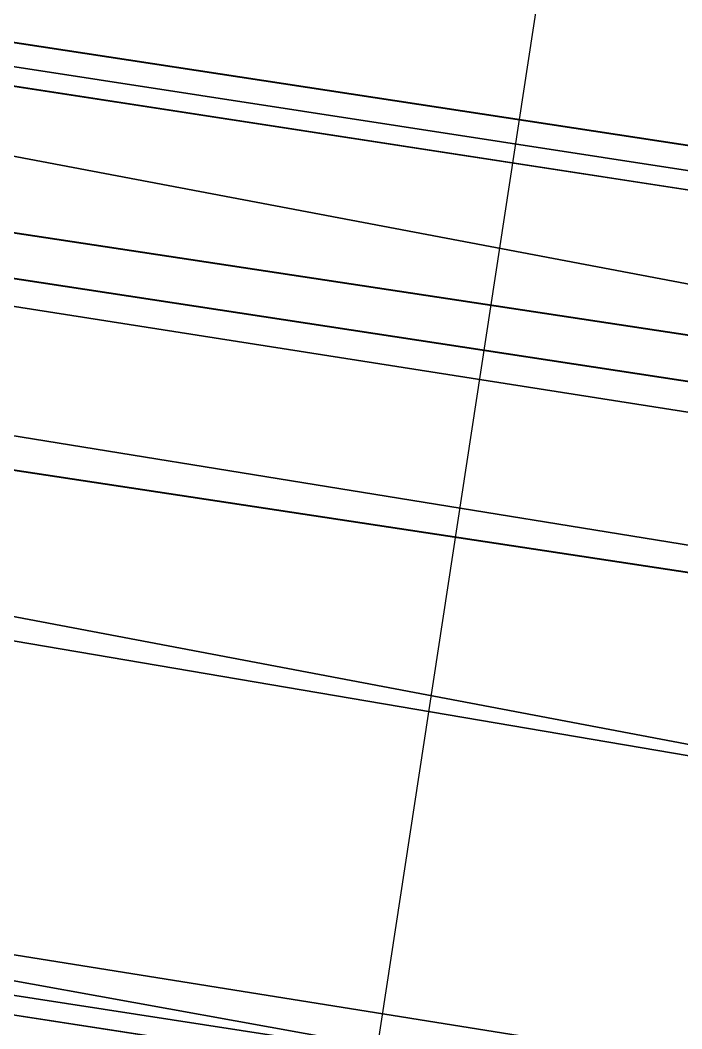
# Model space of a CAD drawing. Header units: metres. Extents: x 503497 to 504361, y 6966567 to 6966857.
# Drawn here: x 504124.9255 to 504125.0726, y 6966704.351 to 6966704.5752 of the extents above; entities that cross this region are included whole.
import ezdxf

# ---------------------------------------------------------------- set-up
doc = ezdxf.new("R2010")
doc.units = ezdxf.units.M

msp = doc.modelspace()

# ---------------------------------------------------------------- linework, layer by layer
at = {"layer": 'SHADOW_APPROVED_20260111T072000'}
msp.add_lwpolyline([(504124.9683, 6966704.1079), (504125.9354, 6966710.4181), (504052.7616, 6966725.3221), (504051.7945, 6966719.0119), (504124.9683, 6966704.1079)], close=True, dxfattribs=at)
msp.add_lwpolyline([(504124.6436, 6966689.8311), (504125.6223, 6966696.1052), (504122.7613, 6966696.5515), (504123.3955, 6966700.6171), (504123.6735, 6966701.1907), (504124.1841, 6966701.6081), (504124.6865, 6966701.7525), (504126.4679, 6966701.5261), (504126.6349, 6966702.5968), (504125.8564, 6966702.7697), (504125.4218, 6966703.0603), (504125.0625, 6966703.6133), (504124.9683, 6966704.1079), (504125.9354, 6966710.4181), (504127.8093, 6966710.1258), (504128.3574, 6966713.6393), (504140.8554, 6966711.6898), (504140.8554, 6966711.6898), (504140.7719, 6966711.1544), (504144.1851, 6966710.622), (504144.5661, 6966713.0647), (504153.1826, 6966711.7206), (504152.9477, 6966710.2148), (504167.8718, 6966707.8869)], dxfattribs=at)
at = {"layer": 'SHADOW_APPROVED_20260114T072400'}
for points in [[(504124.9683, 6966704.1079), (504125.9354, 6966710.4181), (504053.927, 6966724.0568), (504052.9599, 6966717.7466), (504124.9683, 6966704.1079)], [(504142.7149, 6966706.3611), (504141.9137, 6966701.2247), (504061.5365, 6966716.4485), (504062.3377, 6966721.5849), (504142.7149, 6966706.3611)], [(504144.9755, 6966700.7471), (504145.7767, 6966705.8835), (504065.3995, 6966721.1073), (504064.5983, 6966715.9709), (504144.9755, 6966700.7471)], [(504141.9137, 6966701.2247), (504144.9755, 6966700.7471), (504064.5983, 6966715.9709), (504061.5365, 6966716.4485), (504141.9137, 6966701.2247)]]:
    msp.add_lwpolyline(points, close=True, dxfattribs=at)
msp.add_lwpolyline([(504124.6436, 6966689.8311), (504125.6223, 6966696.1052), (504122.7613, 6966696.5515), (504123.3955, 6966700.6171), (504123.6735, 6966701.1907), (504124.1841, 6966701.6081), (504124.6865, 6966701.7525), (504126.4679, 6966701.5261), (504126.6349, 6966702.5968), (504125.8564, 6966702.7697), (504125.4218, 6966703.0603), (504125.0625, 6966703.6133), (504124.9683, 6966704.1079), (504125.9354, 6966710.4181), (504127.8093, 6966710.1258), (504128.3574, 6966713.6393), (504140.8554, 6966711.6898), (504140.8554, 6966711.6898), (504140.7719, 6966711.1544), (504144.1851, 6966710.622), (504144.5661, 6966713.0647), (504153.1826, 6966711.7206), (504152.9477, 6966710.2148), (504167.8718, 6966707.8869)], dxfattribs=at)
at = {"layer": 'SHADOW_APPROVED_20260122T071500'}
msp.add_lwpolyline([(504124.9683, 6966704.1079), (504125.9354, 6966710.4181), (504043.3689, 6966725.1862), (504042.4018, 6966718.876), (504124.9683, 6966704.1079)], close=True, dxfattribs=at)
msp.add_lwpolyline([(504124.6436, 6966689.8311), (504125.6223, 6966696.1052), (504122.7613, 6966696.5515), (504123.3955, 6966700.6171), (504123.6735, 6966701.1907), (504124.1841, 6966701.6081), (504124.6865, 6966701.7525), (504126.4679, 6966701.5261), (504126.6349, 6966702.5968), (504125.8564, 6966702.7697), (504125.4218, 6966703.0603), (504125.0625, 6966703.6133), (504124.9683, 6966704.1079), (504125.9354, 6966710.4181), (504127.8093, 6966710.1258), (504128.3574, 6966713.6393), (504140.8554, 6966711.6898), (504140.8554, 6966711.6898), (504140.7719, 6966711.1544), (504144.1851, 6966710.622), (504144.5661, 6966713.0647), (504153.1826, 6966711.7206), (504152.9477, 6966710.2148), (504167.8718, 6966707.8869)], dxfattribs=at)
at = {"layer": 'SHADOW_APPROVED_20260124T072500'}
for points in [[(504124.9683, 6966704.1079), (504125.9354, 6966710.4181), (504049.6923, 6966722.1331), (504048.7252, 6966715.8229), (504124.9683, 6966704.1079)], [(504168.6104, 6966697.9001), (504168.9205, 6966697.8003), (504092.6774, 6966709.5153), (504092.3673, 6966709.6151), (504168.6104, 6966697.9001)], [(504168.9205, 6966697.8003), (504169.2405, 6966697.5447), (504092.9974, 6966709.2597), (504092.6774, 6966709.5153), (504168.9205, 6966697.8003)], [(504169.2405, 6966697.5447), (504169.4022, 6966697.2624), (504093.1591, 6966708.9774), (504092.9974, 6966709.2597), (504169.2405, 6966697.5447)]]:
    msp.add_lwpolyline(points, close=True, dxfattribs=at)
msp.add_lwpolyline([(504124.6436, 6966689.8311), (504125.6223, 6966696.1052), (504122.7613, 6966696.5515), (504123.3955, 6966700.6171), (504123.6735, 6966701.1907), (504124.1841, 6966701.6081), (504124.6865, 6966701.7525), (504126.4679, 6966701.5261), (504126.6349, 6966702.5968), (504125.8564, 6966702.7697), (504125.4218, 6966703.0603), (504125.0625, 6966703.6133), (504124.9683, 6966704.1079), (504125.9354, 6966710.4181), (504127.8093, 6966710.1258), (504128.3574, 6966713.6393), (504140.8554, 6966711.6898), (504140.8554, 6966711.6898), (504140.7719, 6966711.1544), (504144.1851, 6966710.622), (504144.5661, 6966713.0647), (504153.1826, 6966711.7206), (504152.9477, 6966710.2148), (504167.8718, 6966707.8869)], dxfattribs=at)
at = {"layer": 'SHADOW_APPROVED_20260126T071100'}
for points in [[(504124.9683, 6966704.1079), (504125.9354, 6966710.4181), (504037.5103, 6966725.4639), (504036.5432, 6966719.1537), (504124.9683, 6966704.1079)], [(504169.4022, 6966697.2624), (504169.4593, 6966696.8594), (504081.0342, 6966711.9052), (504080.9771, 6966712.3082), (504169.4022, 6966697.2624)], [(504169.4593, 6966696.8594), (504167.3244, 6966683.1734), (504078.8993, 6966698.2192), (504081.0342, 6966711.9052), (504169.4593, 6966696.8594)]]:
    msp.add_lwpolyline(points, close=True, dxfattribs=at)
msp.add_lwpolyline([(504124.6436, 6966689.8311), (504125.6223, 6966696.1052), (504122.7613, 6966696.5515), (504123.3955, 6966700.6171), (504123.6735, 6966701.1907), (504124.1841, 6966701.6081), (504124.6865, 6966701.7525), (504126.4679, 6966701.5261), (504126.6349, 6966702.5968), (504125.8564, 6966702.7697), (504125.4218, 6966703.0603), (504125.0625, 6966703.6133), (504124.9683, 6966704.1079), (504125.9354, 6966710.4181), (504127.8093, 6966710.1258), (504128.3574, 6966713.6393), (504140.8554, 6966711.6898), (504140.8554, 6966711.6898), (504140.7719, 6966711.1544), (504144.1851, 6966710.622), (504144.5661, 6966713.0647), (504153.1826, 6966711.7206), (504152.9477, 6966710.2148), (504167.8718, 6966707.8869)], dxfattribs=at)
at = {"layer": 'SHADOW_APPROVED_20260127T071900'}
for points in [[(504124.9683, 6966704.1079), (504125.9354, 6966710.4181), (504043.5925, 6966722.9107), (504042.6254, 6966716.6005), (504124.9683, 6966704.1079)], [(504168.8949, 6966699.7238), (504168.6104, 6966697.9001), (504086.2675, 6966710.3927), (504086.552, 6966712.2164), (504168.8949, 6966699.7238)], [(504168.6104, 6966697.9001), (504168.9205, 6966697.8003), (504086.5776, 6966710.2929), (504086.2675, 6966710.3927), (504168.6104, 6966697.9001)], [(504168.9205, 6966697.8003), (504169.2405, 6966697.5447), (504086.8976, 6966710.0373), (504086.5776, 6966710.2929), (504168.9205, 6966697.8003)]]:
    msp.add_lwpolyline(points, close=True, dxfattribs=at)
msp.add_lwpolyline([(504124.6436, 6966689.8311), (504125.6223, 6966696.1052), (504122.7613, 6966696.5515), (504123.3955, 6966700.6171), (504123.6735, 6966701.1907), (504124.1841, 6966701.6081), (504124.6865, 6966701.7525), (504126.4679, 6966701.5261), (504126.6349, 6966702.5968), (504125.8564, 6966702.7697), (504125.4218, 6966703.0603), (504125.0625, 6966703.6133), (504124.9683, 6966704.1079), (504125.9354, 6966710.4181), (504127.8093, 6966710.1258), (504128.3574, 6966713.6393), (504140.8554, 6966711.6898), (504140.8554, 6966711.6898), (504140.7719, 6966711.1544), (504144.1851, 6966710.622), (504144.5661, 6966713.0647), (504153.1826, 6966711.7206), (504152.9477, 6966710.2148), (504167.8718, 6966707.8869)], dxfattribs=at)
at = {"layer": 'SHADOW_APPROVED_20260129T071100'}
for points in [[(504124.9683, 6966704.1079), (504125.9354, 6966710.4181), (504035.4897, 6966724.6369), (504034.5226, 6966718.3267), (504124.9683, 6966704.1079)], [(504168.9205, 6966697.8003), (504169.2405, 6966697.5447), (504078.7948, 6966711.7635), (504078.4748, 6966712.0191), (504168.9205, 6966697.8003)], [(504169.2405, 6966697.5447), (504169.4022, 6966697.2624), (504078.9565, 6966711.4812), (504078.7948, 6966711.7635), (504169.2405, 6966697.5447)]]:
    msp.add_lwpolyline(points, close=True, dxfattribs=at)
msp.add_lwpolyline([(504124.6436, 6966689.8311), (504125.6223, 6966696.1052), (504122.7613, 6966696.5515), (504123.3955, 6966700.6171), (504123.6735, 6966701.1907), (504124.1841, 6966701.6081), (504124.6865, 6966701.7525), (504126.4679, 6966701.5261), (504126.6349, 6966702.5968), (504125.8564, 6966702.7697), (504125.4218, 6966703.0603), (504125.0625, 6966703.6133), (504124.9683, 6966704.1079), (504125.9354, 6966710.4181), (504127.8093, 6966710.1258), (504128.3574, 6966713.6393), (504140.8554, 6966711.6898), (504140.8554, 6966711.6898), (504140.7719, 6966711.1544), (504144.1851, 6966710.622), (504144.5661, 6966713.0647), (504153.1826, 6966711.7206), (504152.9477, 6966710.2148), (504167.8718, 6966707.8869)], dxfattribs=at)
at = {"layer": 'SHADOW_APPROVED_20260130T071100'}
for points in [[(504124.9683, 6966704.1079), (504125.9354, 6966710.4181), (504034.8035, 6966724.3323), (504033.8364, 6966718.0221), (504124.9683, 6966704.1079)], [(504168.8949, 6966699.7238), (504168.6104, 6966697.9001), (504077.4785, 6966711.8143), (504077.763, 6966713.638), (504168.8949, 6966699.7238)], [(504168.6104, 6966697.9001), (504168.9205, 6966697.8003), (504077.7886, 6966711.7145), (504077.4785, 6966711.8143), (504168.6104, 6966697.9001)], [(504168.9205, 6966697.8003), (504169.2405, 6966697.5447), (504078.1086, 6966711.4589), (504077.7886, 6966711.7145), (504168.9205, 6966697.8003)]]:
    msp.add_lwpolyline(points, close=True, dxfattribs=at)
msp.add_lwpolyline([(504124.6436, 6966689.8311), (504125.6223, 6966696.1052), (504122.7613, 6966696.5515), (504123.3955, 6966700.6171), (504123.6735, 6966701.1907), (504124.1841, 6966701.6081), (504124.6865, 6966701.7525), (504126.4679, 6966701.5261), (504126.6349, 6966702.5968), (504125.8564, 6966702.7697), (504125.4218, 6966703.0603), (504125.0625, 6966703.6133), (504124.9683, 6966704.1079), (504125.9354, 6966710.4181), (504127.8093, 6966710.1258), (504128.3574, 6966713.6393), (504140.8554, 6966711.6898), (504140.8554, 6966711.6898), (504140.7719, 6966711.1544), (504144.1851, 6966710.622), (504144.5661, 6966713.0647), (504153.1826, 6966711.7206), (504152.9477, 6966710.2148), (504167.8718, 6966707.8869)], dxfattribs=at)
at = {"layer": 'SHADOW_APPROVED_20260203T070000'}
for points in [[(504124.9683, 6966704.1079), (504125.9354, 6966710.4181), (504019.9112, 6966726.7195), (504018.9441, 6966720.4093), (504124.9683, 6966704.1079)], [(504168.6104, 6966697.9001), (504168.9205, 6966697.8003), (504062.8963, 6966714.1017), (504062.5862, 6966714.2015), (504168.6104, 6966697.9001)], [(504168.9205, 6966697.8003), (504169.2405, 6966697.5447), (504063.2163, 6966713.8461), (504062.8963, 6966714.1017), (504168.9205, 6966697.8003)], [(504169.2405, 6966697.5447), (504169.4022, 6966697.2624), (504063.378, 6966713.5638), (504063.2163, 6966713.8461), (504169.2405, 6966697.5447)]]:
    msp.add_lwpolyline(points, close=True, dxfattribs=at)
msp.add_lwpolyline([(504124.6436, 6966689.8311), (504125.6223, 6966696.1052), (504122.7613, 6966696.5515), (504123.3955, 6966700.6171), (504123.6735, 6966701.1907), (504124.1841, 6966701.6081), (504124.6865, 6966701.7525), (504126.4679, 6966701.5261), (504126.6349, 6966702.5968), (504125.8564, 6966702.7697), (504125.4218, 6966703.0603), (504125.0625, 6966703.6133), (504124.9683, 6966704.1079), (504125.9354, 6966710.4181), (504127.8093, 6966710.1258), (504128.3574, 6966713.6393), (504140.8554, 6966711.6898), (504140.8554, 6966711.6898), (504140.7719, 6966711.1544), (504144.1851, 6966710.622), (504144.5661, 6966713.0647), (504153.1826, 6966711.7206), (504152.9477, 6966710.2148), (504167.8718, 6966707.8869)], dxfattribs=at)
at = {"layer": 'SHADOW_APPROVED_20260314T074000'}
msp.add_lwpolyline([(504124.6436, 6966689.8311), (504125.6223, 6966696.1052), (504122.7613, 6966696.5515), (504123.3955, 6966700.6171), (504123.6735, 6966701.1907), (504124.1841, 6966701.6081), (504124.6865, 6966701.7525), (504126.4679, 6966701.5261), (504126.6349, 6966702.5968), (504125.8564, 6966702.7697), (504125.4218, 6966703.0603), (504125.0625, 6966703.6133), (504124.9683, 6966704.1079), (504125.9354, 6966710.4181), (504127.8093, 6966710.1258), (504128.3574, 6966713.6393), (504140.8554, 6966711.6898), (504140.8554, 6966711.6898), (504140.7719, 6966711.1544), (504144.1851, 6966710.622), (504144.5661, 6966713.0647), (504153.1826, 6966711.7206), (504152.9477, 6966710.2148), (504167.8718, 6966707.8869)], dxfattribs=at)
msp.add_lwpolyline([(504124.9683, 6966704.1079), (504125.9354, 6966710.4181), (504038.1809, 6966694.9617), (504037.2138, 6966688.6515), (504124.9683, 6966704.1079)], close=True, dxfattribs=at)
at = {"layer": 'SHADOW_APPROVED_20260426T070000'}
msp.add_lwpolyline([(504124.6436, 6966689.8311), (504125.6223, 6966696.1052), (504122.7613, 6966696.5515), (504123.3955, 6966700.6171), (504123.6735, 6966701.1907), (504124.1841, 6966701.6081), (504124.6865, 6966701.7525), (504126.4679, 6966701.5261), (504126.6349, 6966702.5968), (504125.8564, 6966702.7697), (504125.4218, 6966703.0603), (504125.0625, 6966703.6133), (504124.9683, 6966704.1079), (504125.9354, 6966710.4181), (504127.8093, 6966710.1258), (504128.3574, 6966713.6393), (504140.8554, 6966711.6898), (504140.8554, 6966711.6898), (504140.7719, 6966711.1544), (504144.1851, 6966710.622), (504144.5661, 6966713.0647), (504153.1826, 6966711.7206), (504152.9477, 6966710.2148), (504167.8718, 6966707.8869)], dxfattribs=at)
msp.add_lwpolyline([(504124.9683, 6966704.1079), (504125.9354, 6966710.4181), (503908.8078, 6966628.3563), (503907.8407, 6966622.0461), (504124.9683, 6966704.1079)], close=True, dxfattribs=at)
at = {"layer": 'SHADOW_APPROVED_20260621T090000'}
msp.add_lwpolyline([(504124.6436, 6966689.8311), (504125.6223, 6966696.1052), (504122.7613, 6966696.5515), (504123.3955, 6966700.6171), (504123.6735, 6966701.1907), (504124.1841, 6966701.6081), (504124.6865, 6966701.7525), (504126.4679, 6966701.5261), (504126.6349, 6966702.5968), (504125.8564, 6966702.7697), (504125.4218, 6966703.0603), (504125.0625, 6966703.6133), (504124.9683, 6966704.1079), (504125.9354, 6966710.4181), (504127.8093, 6966710.1258), (504128.3574, 6966713.6393), (504140.8554, 6966711.6898), (504140.8554, 6966711.6898), (504140.7719, 6966711.1544), (504144.1851, 6966710.622), (504144.5661, 6966713.0647), (504153.1826, 6966711.7206), (504152.9477, 6966710.2148), (504167.8718, 6966707.8869)], dxfattribs=at)
msp.add_lwpolyline([(504124.9683, 6966704.1079), (504125.9354, 6966710.4181), (504067.4191, 6966647.4865), (504066.452, 6966641.1763), (504124.9683, 6966704.1079)], close=True, dxfattribs=at)
at = {"layer": 'SHADOW_APPROVED_20260621T120000'}
msp.add_lwpolyline([(504124.6436, 6966689.8311), (504125.6223, 6966696.1052), (504122.7613, 6966696.5515), (504123.3955, 6966700.6171), (504123.6735, 6966701.1907), (504124.1841, 6966701.6081), (504124.6865, 6966701.7525), (504126.4679, 6966701.5261), (504126.6349, 6966702.5968), (504125.8564, 6966702.7697), (504125.4218, 6966703.0603), (504125.0625, 6966703.6133), (504124.9683, 6966704.1079), (504125.9354, 6966710.4181), (504127.8093, 6966710.1258), (504128.3574, 6966713.6393), (504140.8554, 6966711.6898), (504140.8554, 6966711.6898), (504140.7719, 6966711.1544), (504144.1851, 6966710.622), (504144.5661, 6966713.0647), (504153.1826, 6966711.7206), (504152.9477, 6966710.2148), (504167.8718, 6966707.8869)], dxfattribs=at)
msp.add_lwpolyline([(504124.9683, 6966704.1079), (504125.9354, 6966710.4181), (504128.5564, 6966661.7453), (504127.5893, 6966655.4351), (504124.9683, 6966704.1079)], close=True, dxfattribs=at)
at = {"layer": 'SHADOW_APPROVED_20260621T140000'}
msp.add_lwpolyline([(504124.6436, 6966689.8311), (504125.6223, 6966696.1052), (504122.7613, 6966696.5515), (504123.3955, 6966700.6171), (504123.6735, 6966701.1907), (504124.1841, 6966701.6081), (504124.6865, 6966701.7525), (504126.4679, 6966701.5261), (504126.6349, 6966702.5968), (504125.8564, 6966702.7697), (504125.4218, 6966703.0603), (504125.0625, 6966703.6133), (504124.9683, 6966704.1079), (504125.9354, 6966710.4181), (504127.8093, 6966710.1258), (504128.3574, 6966713.6393), (504140.8554, 6966711.6898), (504140.8554, 6966711.6898), (504140.7719, 6966711.1544), (504144.1851, 6966710.622), (504144.5661, 6966713.0647), (504153.1826, 6966711.7206), (504152.9477, 6966710.2148), (504167.8718, 6966707.8869)], dxfattribs=at)
msp.add_lwpolyline([(504124.9683, 6966704.1079), (504125.9354, 6966710.4181), (504164.8451, 6966654.6121), (504163.878, 6966648.3019), (504124.9683, 6966704.1079)], close=True, dxfattribs=at)
at = {"layer": 'SHADOW_APPROVED_20260621T150000'}
msp.add_lwpolyline([(504124.6436, 6966689.8311), (504125.6223, 6966696.1052), (504122.7613, 6966696.5515), (504123.3955, 6966700.6171), (504123.6735, 6966701.1907), (504124.1841, 6966701.6081), (504124.6865, 6966701.7525), (504126.4679, 6966701.5261), (504126.6349, 6966702.5968), (504125.8564, 6966702.7697), (504125.4218, 6966703.0603), (504125.0625, 6966703.6133), (504124.9683, 6966704.1079), (504125.9354, 6966710.4181), (504127.8093, 6966710.1258), (504128.3574, 6966713.6393), (504140.8554, 6966711.6898), (504140.8554, 6966711.6898), (504140.7719, 6966711.1544), (504144.1851, 6966710.622), (504144.5661, 6966713.0647), (504153.1826, 6966711.7206), (504152.9477, 6966710.2148), (504167.8718, 6966707.8869)], dxfattribs=at)
msp.add_lwpolyline([(504124.9683, 6966704.1079), (504125.9354, 6966710.4181), (504199.2155, 6966641.4153), (504198.2484, 6966635.1051), (504124.9683, 6966704.1079)], close=True, dxfattribs=at)
at = {"layer": 'SHADOW_APPROVED_20260621T160000'}
msp.add_lwpolyline([(504124.6436, 6966689.8311), (504125.6223, 6966696.1052), (504122.7613, 6966696.5515), (504123.3955, 6966700.6171), (504123.6735, 6966701.1907), (504124.1841, 6966701.6081), (504124.6865, 6966701.7525), (504126.4679, 6966701.5261), (504126.6349, 6966702.5968), (504125.8564, 6966702.7697), (504125.4218, 6966703.0603), (504125.0625, 6966703.6133), (504124.9683, 6966704.1079), (504125.9354, 6966710.4181), (504127.8093, 6966710.1258), (504128.3574, 6966713.6393), (504140.8554, 6966711.6898), (504140.8554, 6966711.6898), (504140.7719, 6966711.1544), (504144.1851, 6966710.622), (504144.5661, 6966713.0647), (504153.1826, 6966711.7206), (504152.9477, 6966710.2148), (504167.8718, 6966707.8869)], dxfattribs=at)
msp.add_lwpolyline([(504124.9683, 6966704.1079), (504125.9354, 6966710.4181), (504294.1916, 6966597.3183), (504293.2245, 6966591.0081), (504124.9683, 6966704.1079)], close=True, dxfattribs=at)
at = {"layer": 'SHADOW_APPROVED_20261019T053000'}
for points in [[(504124.9683, 6966704.1079), (504125.9354, 6966710.4181), (503549.1797, 6966802.5509), (503548.2126, 6966796.2407), (504124.9683, 6966704.1079)], [(504169.2405, 6966697.5447), (504169.4022, 6966697.2624), (503592.6465, 6966789.3952), (503592.4848, 6966789.6775), (504169.2405, 6966697.5447)], [(504169.4022, 6966697.2624), (504169.4593, 6966696.8594), (503592.7036, 6966788.9922), (503592.6465, 6966789.3952), (504169.4022, 6966697.2624)]]:
    msp.add_lwpolyline(points, close=True, dxfattribs=at)
msp.add_lwpolyline([(504124.6436, 6966689.8311), (504125.6223, 6966696.1052), (504122.7613, 6966696.5515), (504123.3955, 6966700.6171), (504123.6735, 6966701.1907), (504124.1841, 6966701.6081), (504124.6865, 6966701.7525), (504126.4679, 6966701.5261), (504126.6349, 6966702.5968), (504125.8564, 6966702.7697), (504125.4218, 6966703.0603), (504125.0625, 6966703.6133), (504124.9683, 6966704.1079), (504125.9354, 6966710.4181), (504127.8093, 6966710.1258), (504128.3574, 6966713.6393), (504140.8554, 6966711.6898), (504140.8554, 6966711.6898), (504140.7719, 6966711.1544), (504144.1851, 6966710.622), (504144.5661, 6966713.0647), (504153.1826, 6966711.7206), (504152.9477, 6966710.2148), (504167.8718, 6966707.8869)], dxfattribs=at)
at = {"layer": 'SHADOW_APPROVED_20261112T063500'}
for points in [[(504124.9683, 6966704.1079), (504125.9354, 6966710.4181), (504027.6571, 6966726.3723), (504026.69, 6966720.0621), (504124.9683, 6966704.1079)], [(504169.2405, 6966697.5447), (504169.4022, 6966697.2624), (504071.1239, 6966713.2166), (504070.9622, 6966713.4989), (504169.2405, 6966697.5447)], [(504169.4022, 6966697.2624), (504169.4593, 6966696.8594), (504071.181, 6966712.8136), (504071.1239, 6966713.2166), (504169.4022, 6966697.2624)]]:
    msp.add_lwpolyline(points, close=True, dxfattribs=at)
msp.add_lwpolyline([(504124.6436, 6966689.8311), (504125.6223, 6966696.1052), (504122.7613, 6966696.5515), (504123.3955, 6966700.6171), (504123.6735, 6966701.1907), (504124.1841, 6966701.6081), (504124.6865, 6966701.7525), (504126.4679, 6966701.5261), (504126.6349, 6966702.5968), (504125.8564, 6966702.7697), (504125.4218, 6966703.0603), (504125.0625, 6966703.6133), (504124.9683, 6966704.1079), (504125.9354, 6966710.4181), (504127.8093, 6966710.1258), (504128.3574, 6966713.6393), (504140.8554, 6966711.6898), (504140.8554, 6966711.6898), (504140.7719, 6966711.1544), (504144.1851, 6966710.622), (504144.5661, 6966713.0647), (504153.1826, 6966711.7206), (504152.9477, 6966710.2148), (504167.8718, 6966707.8869)], dxfattribs=at)
at = {"layer": 'SHADOW_APPROVED_20261113T063500'}
msp.add_lwpolyline([(504124.9683, 6966704.1079), (504125.9354, 6966710.4181), (504028.1253, 6966726.7878), (504027.1582, 6966720.4776), (504124.9683, 6966704.1079)], close=True, dxfattribs=at)
msp.add_lwpolyline([(504124.6436, 6966689.8311), (504125.6223, 6966696.1052), (504122.7613, 6966696.5515), (504123.3955, 6966700.6171), (504123.6735, 6966701.1907), (504124.1841, 6966701.6081), (504124.6865, 6966701.7525), (504126.4679, 6966701.5261), (504126.6349, 6966702.5968), (504125.8564, 6966702.7697), (504125.4218, 6966703.0603), (504125.0625, 6966703.6133), (504124.9683, 6966704.1079), (504125.9354, 6966710.4181), (504127.8093, 6966710.1258), (504128.3574, 6966713.6393), (504140.8554, 6966711.6898), (504140.8554, 6966711.6898), (504140.7719, 6966711.1544), (504144.1851, 6966710.622), (504144.5661, 6966713.0647), (504153.1826, 6966711.7206), (504152.9477, 6966710.2148), (504167.8718, 6966707.8869)], dxfattribs=at)
at = {"layer": 'SHADOW_APPROVED_20261122T065200'}
for points in [[(504124.9683, 6966704.1079), (504125.9354, 6966710.4181), (504045.7713, 6966724.8689), (504044.8042, 6966718.5587), (504124.9683, 6966704.1079)], [(504144.9755, 6966700.7471), (504145.7767, 6966705.8835), (504056.2959, 6966722.0138), (504055.4947, 6966716.8774), (504144.9755, 6966700.7471)], [(504141.9137, 6966701.2247), (504144.9755, 6966700.7471), (504055.4947, 6966716.8774), (504052.4329, 6966717.355), (504141.9137, 6966701.2247)]]:
    msp.add_lwpolyline(points, close=True, dxfattribs=at)
msp.add_lwpolyline([(504124.6436, 6966689.8311), (504125.6223, 6966696.1052), (504122.7613, 6966696.5515), (504123.3955, 6966700.6171), (504123.6735, 6966701.1907), (504124.1841, 6966701.6081), (504124.6865, 6966701.7525), (504126.4679, 6966701.5261), (504126.6349, 6966702.5968), (504125.8564, 6966702.7697), (504125.4218, 6966703.0603), (504125.0625, 6966703.6133), (504124.9683, 6966704.1079), (504125.9354, 6966710.4181), (504127.8093, 6966710.1258), (504128.3574, 6966713.6393), (504140.8554, 6966711.6898), (504140.8554, 6966711.6898), (504140.7719, 6966711.1544), (504144.1851, 6966710.622), (504144.5661, 6966713.0647), (504153.1826, 6966711.7206), (504152.9477, 6966710.2148), (504167.8718, 6966707.8869)], dxfattribs=at)
at = {"layer": 'SHADOW_APPROVED_20261123T070300'}
msp.add_lwpolyline([(504124.9683, 6966704.1079), (504125.9354, 6966710.4181), (504053.5385, 6966722.4246), (504052.5714, 6966716.1144), (504124.9683, 6966704.1079)], close=True, dxfattribs=at)
msp.add_lwpolyline([(504124.6436, 6966689.8311), (504125.6223, 6966696.1052), (504122.7613, 6966696.5515), (504123.3955, 6966700.6171), (504123.6735, 6966701.1907), (504124.1841, 6966701.6081), (504124.6865, 6966701.7525), (504126.4679, 6966701.5261), (504126.6349, 6966702.5968), (504125.8564, 6966702.7697), (504125.4218, 6966703.0603), (504125.0625, 6966703.6133), (504124.9683, 6966704.1079), (504125.9354, 6966710.4181), (504127.8093, 6966710.1258), (504128.3574, 6966713.6393), (504140.8554, 6966711.6898), (504140.8554, 6966711.6898), (504140.7719, 6966711.1544), (504144.1851, 6966710.622), (504144.5661, 6966713.0647), (504153.1826, 6966711.7206), (504152.9477, 6966710.2148), (504167.8718, 6966707.8869)], dxfattribs=at)
at = {"layer": 'SHADOW_APPROVED_20261221T090000'}
msp.add_lwpolyline([(504124.6436, 6966689.8311), (504125.6223, 6966696.1052), (504122.7613, 6966696.5515), (504123.3955, 6966700.6171), (504123.6735, 6966701.1907), (504124.1841, 6966701.6081), (504124.6865, 6966701.7525), (504126.4679, 6966701.5261), (504126.6349, 6966702.5968), (504125.8564, 6966702.7697), (504125.4218, 6966703.0603), (504125.0625, 6966703.6133), (504124.9683, 6966704.1079), (504125.9354, 6966710.4181), (504127.8093, 6966710.1258), (504128.3574, 6966713.6393), (504140.8554, 6966711.6898), (504140.8554, 6966711.6898), (504140.7719, 6966711.1544), (504144.1851, 6966710.622), (504144.5661, 6966713.0647), (504153.1826, 6966711.7206), (504152.9477, 6966710.2148), (504167.8718, 6966707.8869)], dxfattribs=at)
msp.add_lwpolyline([(504124.9683, 6966704.1079), (504125.9354, 6966710.4181), (504095.6807, 6966712.2175), (504094.7136, 6966705.9073), (504124.9683, 6966704.1079)], close=True, dxfattribs=at)
at = {"layer": 'SHADOW_APPROVED_20261221T120000'}
msp.add_lwpolyline([(504124.6436, 6966689.8311), (504125.6223, 6966696.1052), (504122.7613, 6966696.5515), (504123.3955, 6966700.6171), (504123.6735, 6966701.1907), (504124.1841, 6966701.6081), (504124.6865, 6966701.7525), (504126.4679, 6966701.5261), (504126.6349, 6966702.5968), (504125.8564, 6966702.7697), (504125.4218, 6966703.0603), (504125.0625, 6966703.6133), (504124.9683, 6966704.1079), (504125.9354, 6966710.4181), (504127.8093, 6966710.1258), (504128.3574, 6966713.6393), (504140.8554, 6966711.6898), (504140.8554, 6966711.6898), (504140.7719, 6966711.1544), (504144.1851, 6966710.622), (504144.5661, 6966713.0647), (504153.1826, 6966711.7206), (504152.9477, 6966710.2148), (504167.8718, 6966707.8869)], dxfattribs=at)
msp.add_lwpolyline([(504124.9683, 6966704.1079), (504125.9354, 6966710.4181), (504128.2079, 6966707.6873), (504127.2408, 6966701.3771), (504124.9683, 6966704.1079)], close=True, dxfattribs=at)
at = {"layer": 'SHADOW_APPROVED_20261221T150000'}
msp.add_lwpolyline([(504124.9683, 6966704.1079), (504125.9354, 6966710.4181), (504163.6293, 6966714.4384), (504162.6622, 6966708.1282), (504124.9683, 6966704.1079)], close=True, dxfattribs=at)
msp.add_lwpolyline([(504124.6436, 6966689.8311), (504125.6223, 6966696.1052), (504122.7613, 6966696.5515), (504123.3955, 6966700.6171), (504123.6735, 6966701.1907), (504124.1841, 6966701.6081), (504124.6865, 6966701.7525), (504126.4679, 6966701.5261), (504126.6349, 6966702.5968), (504125.8564, 6966702.7697), (504125.4218, 6966703.0603), (504125.0625, 6966703.6133), (504124.9683, 6966704.1079), (504125.9354, 6966710.4181), (504127.8093, 6966710.1258), (504128.3574, 6966713.6393), (504140.8554, 6966711.6898), (504140.8554, 6966711.6898), (504140.7719, 6966711.1544), (504144.1851, 6966710.622), (504144.5661, 6966713.0647), (504153.1826, 6966711.7206), (504152.9477, 6966710.2148), (504167.8718, 6966707.8869)], dxfattribs=at)
at = {"layer": 'SHADOW_APPROVED_20261221T160000'}
msp.add_lwpolyline([(504124.9683, 6966704.1079), (504125.9354, 6966710.4181), (504185.4972, 6966722.3699), (504184.5301, 6966716.0597), (504124.9683, 6966704.1079)], close=True, dxfattribs=at)
msp.add_lwpolyline([(504124.6436, 6966689.8311), (504125.6223, 6966696.1052), (504122.7613, 6966696.5515), (504123.3955, 6966700.6171), (504123.6735, 6966701.1907), (504124.1841, 6966701.6081), (504124.6865, 6966701.7525), (504126.4679, 6966701.5261), (504126.6349, 6966702.5968), (504125.8564, 6966702.7697), (504125.4218, 6966703.0603), (504125.0625, 6966703.6133), (504124.9683, 6966704.1079), (504125.9354, 6966710.4181), (504127.8093, 6966710.1258), (504128.3574, 6966713.6393), (504140.8554, 6966711.6898), (504140.8554, 6966711.6898), (504140.7719, 6966711.1544), (504144.1851, 6966710.622), (504144.5661, 6966713.0647), (504153.1826, 6966711.7206), (504152.9477, 6966710.2148), (504167.8718, 6966707.8869)], dxfattribs=at)
at = {"layer": 'SHADOW_APPROVED_20261221T170000'}
msp.add_lwpolyline([(504124.9683, 6966704.1079), (504125.9354, 6966710.4181), (504229.1353, 6966741.3057), (504228.1682, 6966734.9955), (504124.9683, 6966704.1079)], close=True, dxfattribs=at)
msp.add_lwpolyline([(504124.6436, 6966689.8311), (504125.6223, 6966696.1052), (504122.7613, 6966696.5515), (504123.3955, 6966700.6171), (504123.6735, 6966701.1907), (504124.1841, 6966701.6081), (504124.6865, 6966701.7525), (504126.4679, 6966701.5261), (504126.6349, 6966702.5968), (504125.8564, 6966702.7697), (504125.4218, 6966703.0603), (504125.0625, 6966703.6133), (504124.9683, 6966704.1079), (504125.9354, 6966710.4181), (504127.8093, 6966710.1258), (504128.3574, 6966713.6393), (504140.8554, 6966711.6898), (504140.8554, 6966711.6898), (504140.7719, 6966711.1544), (504144.1851, 6966710.622), (504144.5661, 6966713.0647), (504153.1826, 6966711.7206), (504152.9477, 6966710.2148), (504167.8718, 6966707.8869)], dxfattribs=at)
at = {"layer": 'SHADOW_COMPARATOR_RL48_20260111T072000'}
msp.add_lwpolyline([(504124.9683, 6966704.1079), (504125.9354, 6966710.4181), (504080.3081, 6966719.7115), (504079.341, 6966713.4013), (504124.9683, 6966704.1079)], close=True, dxfattribs=at)
msp.add_lwpolyline([(504124.6436, 6966689.8311), (504125.6223, 6966696.1052), (504122.7613, 6966696.5515), (504123.3955, 6966700.6171), (504123.6735, 6966701.1907), (504124.1841, 6966701.6081), (504124.6865, 6966701.7525), (504126.4679, 6966701.5261), (504126.6349, 6966702.5968), (504125.8564, 6966702.7697), (504125.4218, 6966703.0603), (504125.0625, 6966703.6133), (504124.9683, 6966704.1079), (504125.9354, 6966710.4181), (504127.8093, 6966710.1258), (504128.3574, 6966713.6393), (504140.8554, 6966711.6898), (504140.8554, 6966711.6898), (504140.7719, 6966711.1544), (504144.1851, 6966710.622), (504144.5661, 6966713.0647), (504153.1826, 6966711.7206), (504152.9477, 6966710.2148), (504167.8718, 6966707.8869)], dxfattribs=at)
at = {"layer": 'SHADOW_COMPARATOR_RL48_20260114T072400'}
msp.add_lwpolyline([(504124.9683, 6966704.1079), (504125.9354, 6966710.4181), (504081.0348, 6966718.9225), (504080.0677, 6966712.6123), (504124.9683, 6966704.1079)], close=True, dxfattribs=at)
msp.add_lwpolyline([(504124.6436, 6966689.8311), (504125.6223, 6966696.1052), (504122.7613, 6966696.5515), (504123.3955, 6966700.6171), (504123.6735, 6966701.1907), (504124.1841, 6966701.6081), (504124.6865, 6966701.7525), (504126.4679, 6966701.5261), (504126.6349, 6966702.5968), (504125.8564, 6966702.7697), (504125.4218, 6966703.0603), (504125.0625, 6966703.6133), (504124.9683, 6966704.1079), (504125.9354, 6966710.4181), (504127.8093, 6966710.1258), (504128.3574, 6966713.6393), (504140.8554, 6966711.6898), (504140.8554, 6966711.6898), (504140.7719, 6966711.1544), (504144.1851, 6966710.622), (504144.5661, 6966713.0647), (504153.1826, 6966711.7206), (504152.9477, 6966710.2148), (504167.8718, 6966707.8869)], dxfattribs=at)
at = {"layer": 'SHADOW_COMPARATOR_RL48_20260122T071500'}
msp.add_lwpolyline([(504124.9683, 6966704.1079), (504125.9354, 6966710.4181), (504074.4513, 6966719.6267), (504073.4842, 6966713.3165), (504124.9683, 6966704.1079)], close=True, dxfattribs=at)
msp.add_lwpolyline([(504124.6436, 6966689.8311), (504125.6223, 6966696.1052), (504122.7613, 6966696.5515), (504123.3955, 6966700.6171), (504123.6735, 6966701.1907), (504124.1841, 6966701.6081), (504124.6865, 6966701.7525), (504126.4679, 6966701.5261), (504126.6349, 6966702.5968), (504125.8564, 6966702.7697), (504125.4218, 6966703.0603), (504125.0625, 6966703.6133), (504124.9683, 6966704.1079), (504125.9354, 6966710.4181), (504127.8093, 6966710.1258), (504128.3574, 6966713.6393), (504140.8554, 6966711.6898), (504140.8554, 6966711.6898), (504140.7719, 6966711.1544), (504144.1851, 6966710.622), (504144.5661, 6966713.0647), (504153.1826, 6966711.7206), (504152.9477, 6966710.2148), (504167.8718, 6966707.8869)], dxfattribs=at)
at = {"layer": 'SHADOW_COMPARATOR_RL48_20260124T072500'}
for points in [[(504124.9683, 6966704.1079), (504125.9354, 6966710.4181), (504078.3942, 6966717.723), (504077.4271, 6966711.4128), (504124.9683, 6966704.1079)], [(504168.6104, 6966697.9001), (504168.9205, 6966697.8003), (504121.3793, 6966705.1052), (504121.0692, 6966705.205), (504168.6104, 6966697.9001)], [(504168.9205, 6966697.8003), (504169.2405, 6966697.5447), (504121.6993, 6966704.8496), (504121.3793, 6966705.1052), (504168.9205, 6966697.8003)], [(504169.2405, 6966697.5447), (504169.4022, 6966697.2624), (504121.861, 6966704.5673), (504121.6993, 6966704.8496), (504169.2405, 6966697.5447)]]:
    msp.add_lwpolyline(points, close=True, dxfattribs=at)
msp.add_lwpolyline([(504124.6436, 6966689.8311), (504125.6223, 6966696.1052), (504122.7613, 6966696.5515), (504123.3955, 6966700.6171), (504123.6735, 6966701.1907), (504124.1841, 6966701.6081), (504124.6865, 6966701.7525), (504126.4679, 6966701.5261), (504126.6349, 6966702.5968), (504125.8564, 6966702.7697), (504125.4218, 6966703.0603), (504125.0625, 6966703.6133), (504124.9683, 6966704.1079), (504125.9354, 6966710.4181), (504127.8093, 6966710.1258), (504128.3574, 6966713.6393), (504140.8554, 6966711.6898), (504140.8554, 6966711.6898), (504140.7719, 6966711.1544), (504144.1851, 6966710.622), (504144.5661, 6966713.0647), (504153.1826, 6966711.7206), (504152.9477, 6966710.2148), (504167.8718, 6966707.8869)], dxfattribs=at)
at = {"layer": 'SHADOW_COMPARATOR_RL48_20260126T071100'}
for points in [[(504124.9683, 6966704.1079), (504125.9354, 6966710.4181), (504070.7982, 6966719.7999), (504069.8311, 6966713.4897), (504124.9683, 6966704.1079)], [(504169.4022, 6966697.2624), (504169.4593, 6966696.8594), (504114.3221, 6966706.2412), (504114.265, 6966706.6442), (504169.4022, 6966697.2624)], [(504169.4593, 6966696.8594), (504167.3244, 6966683.1734), (504112.1872, 6966692.5552), (504114.3221, 6966706.2412), (504169.4593, 6966696.8594)]]:
    msp.add_lwpolyline(points, close=True, dxfattribs=at)
msp.add_lwpolyline([(504124.6436, 6966689.8311), (504125.6223, 6966696.1052), (504122.7613, 6966696.5515), (504123.3955, 6966700.6171), (504123.6735, 6966701.1907), (504124.1841, 6966701.6081), (504124.6865, 6966701.7525), (504126.4679, 6966701.5261), (504126.6349, 6966702.5968), (504125.8564, 6966702.7697), (504125.4218, 6966703.0603), (504125.0625, 6966703.6133), (504124.9683, 6966704.1079), (504125.9354, 6966710.4181), (504127.8093, 6966710.1258), (504128.3574, 6966713.6393), (504140.8554, 6966711.6898), (504140.8554, 6966711.6898), (504140.7719, 6966711.1544), (504144.1851, 6966710.622), (504144.5661, 6966713.0647), (504153.1826, 6966711.7206), (504152.9477, 6966710.2148), (504167.8718, 6966707.8869)], dxfattribs=at)
at = {"layer": 'SHADOW_COMPARATOR_RL48_20260127T071900'}
for points in [[(504124.9683, 6966704.1079), (504125.9354, 6966710.4181), (504074.5907, 6966718.2078), (504073.6236, 6966711.8976), (504124.9683, 6966704.1079)], [(504168.8949, 6966699.7238), (504168.6104, 6966697.9001), (504117.2657, 6966705.6898), (504117.5502, 6966707.5135), (504168.8949, 6966699.7238)], [(504168.6104, 6966697.9001), (504168.9205, 6966697.8003), (504117.5758, 6966705.59), (504117.2657, 6966705.6898), (504168.6104, 6966697.9001)], [(504168.9205, 6966697.8003), (504169.2405, 6966697.5447), (504117.8958, 6966705.3344), (504117.5758, 6966705.59), (504168.9205, 6966697.8003)]]:
    msp.add_lwpolyline(points, close=True, dxfattribs=at)
msp.add_lwpolyline([(504124.6436, 6966689.8311), (504125.6223, 6966696.1052), (504122.7613, 6966696.5515), (504123.3955, 6966700.6171), (504123.6735, 6966701.1907), (504124.1841, 6966701.6081), (504124.6865, 6966701.7525), (504126.4679, 6966701.5261), (504126.6349, 6966702.5968), (504125.8564, 6966702.7697), (504125.4218, 6966703.0603), (504125.0625, 6966703.6133), (504124.9683, 6966704.1079), (504125.9354, 6966710.4181), (504127.8093, 6966710.1258), (504128.3574, 6966713.6393), (504140.8554, 6966711.6898), (504140.8554, 6966711.6898), (504140.7719, 6966711.1544), (504144.1851, 6966710.622), (504144.5661, 6966713.0647), (504153.1826, 6966711.7206), (504152.9477, 6966710.2148), (504167.8718, 6966707.8869)], dxfattribs=at)
at = {"layer": 'SHADOW_COMPARATOR_RL48_20260129T071100'}
for points in [[(504124.9683, 6966704.1079), (504125.9354, 6966710.4181), (504069.5382, 6966719.2842), (504068.5711, 6966712.974), (504124.9683, 6966704.1079)], [(504168.9205, 6966697.8003), (504169.2405, 6966697.5447), (504112.8433, 6966706.4108), (504112.5233, 6966706.6664), (504168.9205, 6966697.8003)], [(504169.2405, 6966697.5447), (504169.4022, 6966697.2624), (504113.005, 6966706.1285), (504112.8433, 6966706.4108), (504169.2405, 6966697.5447)]]:
    msp.add_lwpolyline(points, close=True, dxfattribs=at)
msp.add_lwpolyline([(504124.6436, 6966689.8311), (504125.6223, 6966696.1052), (504122.7613, 6966696.5515), (504123.3955, 6966700.6171), (504123.6735, 6966701.1907), (504124.1841, 6966701.6081), (504124.6865, 6966701.7525), (504126.4679, 6966701.5261), (504126.6349, 6966702.5968), (504125.8564, 6966702.7697), (504125.4218, 6966703.0603), (504125.0625, 6966703.6133), (504124.9683, 6966704.1079), (504125.9354, 6966710.4181), (504127.8093, 6966710.1258), (504128.3574, 6966713.6393), (504140.8554, 6966711.6898), (504140.8554, 6966711.6898), (504140.7719, 6966711.1544), (504144.1851, 6966710.622), (504144.5661, 6966713.0647), (504153.1826, 6966711.7206), (504152.9477, 6966710.2148), (504167.8718, 6966707.8869)], dxfattribs=at)
at = {"layer": 'SHADOW_COMPARATOR_RL48_20260130T071100'}
for points in [[(504124.9683, 6966704.1079), (504125.9354, 6966710.4181), (504069.1103, 6966719.0943), (504068.1432, 6966712.7841), (504124.9683, 6966704.1079)], [(504168.8949, 6966699.7238), (504168.6104, 6966697.9001), (504111.7853, 6966706.5763), (504112.0698, 6966708.4), (504168.8949, 6966699.7238)], [(504168.6104, 6966697.9001), (504168.9205, 6966697.8003), (504112.0954, 6966706.4765), (504111.7853, 6966706.5763), (504168.6104, 6966697.9001)], [(504168.9205, 6966697.8003), (504169.2405, 6966697.5447), (504112.4154, 6966706.2209), (504112.0954, 6966706.4765), (504168.9205, 6966697.8003)]]:
    msp.add_lwpolyline(points, close=True, dxfattribs=at)
msp.add_lwpolyline([(504124.6436, 6966689.8311), (504125.6223, 6966696.1052), (504122.7613, 6966696.5515), (504123.3955, 6966700.6171), (504123.6735, 6966701.1907), (504124.1841, 6966701.6081), (504124.6865, 6966701.7525), (504126.4679, 6966701.5261), (504126.6349, 6966702.5968), (504125.8564, 6966702.7697), (504125.4218, 6966703.0603), (504125.0625, 6966703.6133), (504124.9683, 6966704.1079), (504125.9354, 6966710.4181), (504127.8093, 6966710.1258), (504128.3574, 6966713.6393), (504140.8554, 6966711.6898), (504140.8554, 6966711.6898), (504140.7719, 6966711.1544), (504144.1851, 6966710.622), (504144.5661, 6966713.0647), (504153.1826, 6966711.7206), (504152.9477, 6966710.2148), (504167.8718, 6966707.8869)], dxfattribs=at)
at = {"layer": 'SHADOW_COMPARATOR_RL48_20260203T070000'}
for points in [[(504124.9683, 6966704.1079), (504125.9354, 6966710.4181), (504059.8243, 6966720.5828), (504058.8572, 6966714.2726), (504124.9683, 6966704.1079)], [(504168.6104, 6966697.9001), (504168.9205, 6966697.8003), (504102.8094, 6966707.965), (504102.4993, 6966708.0648), (504168.6104, 6966697.9001)], [(504168.9205, 6966697.8003), (504169.2405, 6966697.5447), (504103.1294, 6966707.7094), (504102.8094, 6966707.965), (504168.9205, 6966697.8003)], [(504169.2405, 6966697.5447), (504169.4022, 6966697.2624), (504103.2911, 6966707.4271), (504103.1294, 6966707.7094), (504169.2405, 6966697.5447)]]:
    msp.add_lwpolyline(points, close=True, dxfattribs=at)
msp.add_lwpolyline([(504124.6436, 6966689.8311), (504125.6223, 6966696.1052), (504122.7613, 6966696.5515), (504123.3955, 6966700.6171), (504123.6735, 6966701.1907), (504124.1841, 6966701.6081), (504124.6865, 6966701.7525), (504126.4679, 6966701.5261), (504126.6349, 6966702.5968), (504125.8564, 6966702.7697), (504125.4218, 6966703.0603), (504125.0625, 6966703.6133), (504124.9683, 6966704.1079), (504125.9354, 6966710.4181), (504127.8093, 6966710.1258), (504128.3574, 6966713.6393), (504140.8554, 6966711.6898), (504140.8554, 6966711.6898), (504140.7719, 6966711.1544), (504144.1851, 6966710.622), (504144.5661, 6966713.0647), (504153.1826, 6966711.7206), (504152.9477, 6966710.2148), (504167.8718, 6966707.8869)], dxfattribs=at)
at = {"layer": 'SHADOW_COMPARATOR_RL48_20260314T074000'}
msp.add_lwpolyline([(504124.6436, 6966689.8311), (504125.6223, 6966696.1052), (504122.7613, 6966696.5515), (504123.3955, 6966700.6171), (504123.6735, 6966701.1907), (504124.1841, 6966701.6081), (504124.6865, 6966701.7525), (504126.4679, 6966701.5261), (504126.6349, 6966702.5968), (504125.8564, 6966702.7697), (504125.4218, 6966703.0603), (504125.0625, 6966703.6133), (504124.9683, 6966704.1079), (504125.9354, 6966710.4181), (504127.8093, 6966710.1258), (504128.3574, 6966713.6393), (504140.8554, 6966711.6898), (504140.8554, 6966711.6898), (504140.7719, 6966711.1544), (504144.1851, 6966710.622), (504144.5661, 6966713.0647), (504153.1826, 6966711.7206), (504152.9477, 6966710.2148), (504167.8718, 6966707.8869)], dxfattribs=at)
msp.add_lwpolyline([(504124.9683, 6966704.1079), (504125.9354, 6966710.4181), (504071.2163, 6966700.7803), (504070.2492, 6966694.4701), (504124.9683, 6966704.1079)], close=True, dxfattribs=at)
at = {"layer": 'SHADOW_COMPARATOR_RL48_20260426T070000'}
msp.add_lwpolyline([(504124.6436, 6966689.8311), (504125.6223, 6966696.1052), (504122.7613, 6966696.5515), (504123.3955, 6966700.6171), (504123.6735, 6966701.1907), (504124.1841, 6966701.6081), (504124.6865, 6966701.7525), (504126.4679, 6966701.5261), (504126.6349, 6966702.5968), (504125.8564, 6966702.7697), (504125.4218, 6966703.0603), (504125.0625, 6966703.6133), (504124.9683, 6966704.1079), (504125.9354, 6966710.4181), (504127.8093, 6966710.1258), (504128.3574, 6966713.6393), (504140.8554, 6966711.6898), (504140.8554, 6966711.6898), (504140.7719, 6966711.1544), (504144.1851, 6966710.622), (504144.5661, 6966713.0647), (504153.1826, 6966711.7206), (504152.9477, 6966710.2148), (504167.8718, 6966707.8869)], dxfattribs=at)
msp.add_lwpolyline([(504124.9683, 6966704.1079), (504125.9354, 6966710.4181), (503990.5461, 6966659.2487), (503989.579, 6966652.9385), (504124.9683, 6966704.1079)], close=True, dxfattribs=at)
at = {"layer": 'SHADOW_COMPARATOR_RL48_20260621T090000'}
msp.add_lwpolyline([(504124.6436, 6966689.8311), (504125.6223, 6966696.1052), (504122.7613, 6966696.5515), (504123.3955, 6966700.6171), (504123.6735, 6966701.1907), (504124.1841, 6966701.6081), (504124.6865, 6966701.7525), (504126.4679, 6966701.5261), (504126.6349, 6966702.5968), (504125.8564, 6966702.7697), (504125.4218, 6966703.0603), (504125.0625, 6966703.6133), (504124.9683, 6966704.1079), (504125.9354, 6966710.4181), (504127.8093, 6966710.1258), (504128.3574, 6966713.6393), (504140.8554, 6966711.6898), (504140.8554, 6966711.6898), (504140.7719, 6966711.1544), (504144.1851, 6966710.622), (504144.5661, 6966713.0647), (504153.1826, 6966711.7206), (504152.9477, 6966710.2148), (504167.8718, 6966707.8869)], dxfattribs=at)
msp.add_lwpolyline([(504124.9683, 6966704.1079), (504125.9354, 6966710.4181), (504089.4477, 6966671.1773), (504088.4806, 6966664.8671), (504124.9683, 6966704.1079)], close=True, dxfattribs=at)
at = {"layer": 'SHADOW_COMPARATOR_RL48_20260621T120000'}
msp.add_lwpolyline([(504124.6436, 6966689.8311), (504125.6223, 6966696.1052), (504122.7613, 6966696.5515), (504123.3955, 6966700.6171), (504123.6735, 6966701.1907), (504124.1841, 6966701.6081), (504124.6865, 6966701.7525), (504126.4679, 6966701.5261), (504126.6349, 6966702.5968), (504125.8564, 6966702.7697), (504125.4218, 6966703.0603), (504125.0625, 6966703.6133), (504124.9683, 6966704.1079), (504125.9354, 6966710.4181), (504127.8093, 6966710.1258), (504128.3574, 6966713.6393), (504140.8554, 6966711.6898), (504140.8554, 6966711.6898), (504140.7719, 6966711.1544), (504144.1851, 6966710.622), (504144.5661, 6966713.0647), (504153.1826, 6966711.7206), (504152.9477, 6966710.2148), (504167.8718, 6966707.8869)], dxfattribs=at)
msp.add_lwpolyline([(504124.9683, 6966704.1079), (504125.9354, 6966710.4181), (504127.5697, 6966680.0683), (504126.6026, 6966673.7581), (504124.9683, 6966704.1079)], close=True, dxfattribs=at)
at = {"layer": 'SHADOW_COMPARATOR_RL48_20260621T140000'}
msp.add_lwpolyline([(504124.6436, 6966689.8311), (504125.6223, 6966696.1052), (504122.7613, 6966696.5515), (504123.3955, 6966700.6171), (504123.6735, 6966701.1907), (504124.1841, 6966701.6081), (504124.6865, 6966701.7525), (504126.4679, 6966701.5261), (504126.6349, 6966702.5968), (504125.8564, 6966702.7697), (504125.4218, 6966703.0603), (504125.0625, 6966703.6133), (504124.9683, 6966704.1079), (504125.9354, 6966710.4181), (504127.8093, 6966710.1258), (504128.3574, 6966713.6393), (504140.8554, 6966711.6898), (504140.8554, 6966711.6898), (504140.7719, 6966711.1544), (504144.1851, 6966710.622), (504144.5661, 6966713.0647), (504153.1826, 6966711.7206), (504152.9477, 6966710.2148), (504167.8718, 6966707.8869)], dxfattribs=at)
msp.add_lwpolyline([(504124.9683, 6966704.1079), (504125.9354, 6966710.4181), (504150.1974, 6966675.6204), (504149.2303, 6966669.3102), (504124.9683, 6966704.1079)], close=True, dxfattribs=at)
at = {"layer": 'SHADOW_COMPARATOR_RL48_20260621T150000'}
msp.add_lwpolyline([(504124.6436, 6966689.8311), (504125.6223, 6966696.1052), (504122.7613, 6966696.5515), (504123.3955, 6966700.6171), (504123.6735, 6966701.1907), (504124.1841, 6966701.6081), (504124.6865, 6966701.7525), (504126.4679, 6966701.5261), (504126.6349, 6966702.5968), (504125.8564, 6966702.7697), (504125.4218, 6966703.0603), (504125.0625, 6966703.6133), (504124.9683, 6966704.1079), (504125.9354, 6966710.4181), (504127.8093, 6966710.1258), (504128.3574, 6966713.6393), (504140.8554, 6966711.6898), (504140.8554, 6966711.6898), (504140.7719, 6966711.1544), (504144.1851, 6966710.622), (504144.5661, 6966713.0647), (504153.1826, 6966711.7206), (504152.9477, 6966710.2148), (504167.8718, 6966707.8869)], dxfattribs=at)
msp.add_lwpolyline([(504124.9683, 6966704.1079), (504125.9354, 6966710.4181), (504171.629, 6966667.3916), (504170.6619, 6966661.0814), (504124.9683, 6966704.1079)], close=True, dxfattribs=at)
at = {"layer": 'SHADOW_COMPARATOR_RL48_20260621T160000'}
msp.add_lwpolyline([(504124.6436, 6966689.8311), (504125.6223, 6966696.1052), (504122.7613, 6966696.5515), (504123.3955, 6966700.6171), (504123.6735, 6966701.1907), (504124.1841, 6966701.6081), (504124.6865, 6966701.7525), (504126.4679, 6966701.5261), (504126.6349, 6966702.5968), (504125.8564, 6966702.7697), (504125.4218, 6966703.0603), (504125.0625, 6966703.6133), (504124.9683, 6966704.1079), (504125.9354, 6966710.4181), (504127.8093, 6966710.1258), (504128.3574, 6966713.6393), (504140.8554, 6966711.6898), (504140.8554, 6966711.6898), (504140.7719, 6966711.1544), (504144.1851, 6966710.622), (504144.5661, 6966713.0647), (504153.1826, 6966711.7206), (504152.9477, 6966710.2148), (504167.8718, 6966707.8869)], dxfattribs=at)
msp.add_lwpolyline([(504124.9683, 6966704.1079), (504125.9354, 6966710.4181), (504230.8511, 6966639.8951), (504229.884, 6966633.5849), (504124.9683, 6966704.1079)], close=True, dxfattribs=at)
at = {"layer": 'SHADOW_COMPARATOR_RL48_20261019T053000'}
for points in [[(504124.9683, 6966704.1079), (504125.9354, 6966710.4181), (503766.301, 6966767.8672), (503765.3339, 6966761.557), (504124.9683, 6966704.1079)], [(504169.2405, 6966697.5447), (504169.4022, 6966697.2624), (503809.7678, 6966754.7115), (503809.6061, 6966754.9938), (504169.2405, 6966697.5447)], [(504169.4022, 6966697.2624), (504169.4593, 6966696.8594), (503809.8249, 6966754.3085), (503809.7678, 6966754.7115), (504169.4022, 6966697.2624)]]:
    msp.add_lwpolyline(points, close=True, dxfattribs=at)
msp.add_lwpolyline([(504124.6436, 6966689.8311), (504125.6223, 6966696.1052), (504122.7613, 6966696.5515), (504123.3955, 6966700.6171), (504123.6735, 6966701.1907), (504124.1841, 6966701.6081), (504124.6865, 6966701.7525), (504126.4679, 6966701.5261), (504126.6349, 6966702.5968), (504125.8564, 6966702.7697), (504125.4218, 6966703.0603), (504125.0625, 6966703.6133), (504124.9683, 6966704.1079), (504125.9354, 6966710.4181), (504127.8093, 6966710.1258), (504128.3574, 6966713.6393), (504140.8554, 6966711.6898), (504140.8554, 6966711.6898), (504140.7719, 6966711.1544), (504144.1851, 6966710.622), (504144.5661, 6966713.0647), (504153.1826, 6966711.7206), (504152.9477, 6966710.2148), (504167.8718, 6966707.8869)], dxfattribs=at)
at = {"layer": 'SHADOW_COMPARATOR_RL48_20261112T063500'}
for points in [[(504124.9683, 6966704.1079), (504125.9354, 6966710.4181), (504064.6542, 6966720.3663), (504063.6871, 6966714.0561), (504124.9683, 6966704.1079)], [(504169.2405, 6966697.5447), (504169.4022, 6966697.2624), (504108.121, 6966707.2106), (504107.9593, 6966707.4929), (504169.2405, 6966697.5447)], [(504169.4022, 6966697.2624), (504169.4593, 6966696.8594), (504108.1781, 6966706.8076), (504108.121, 6966707.2106), (504169.4022, 6966697.2624)]]:
    msp.add_lwpolyline(points, close=True, dxfattribs=at)
msp.add_lwpolyline([(504124.6436, 6966689.8311), (504125.6223, 6966696.1052), (504122.7613, 6966696.5515), (504123.3955, 6966700.6171), (504123.6735, 6966701.1907), (504124.1841, 6966701.6081), (504124.6865, 6966701.7525), (504126.4679, 6966701.5261), (504126.6349, 6966702.5968), (504125.8564, 6966702.7697), (504125.4218, 6966703.0603), (504125.0625, 6966703.6133), (504124.9683, 6966704.1079), (504125.9354, 6966710.4181), (504127.8093, 6966710.1258), (504128.3574, 6966713.6393), (504140.8554, 6966711.6898), (504140.8554, 6966711.6898), (504140.7719, 6966711.1544), (504144.1851, 6966710.622), (504144.5661, 6966713.0647), (504153.1826, 6966711.7206), (504152.9477, 6966710.2148), (504167.8718, 6966707.8869)], dxfattribs=at)
at = {"layer": 'SHADOW_COMPARATOR_RL48_20261113T063500'}
msp.add_lwpolyline([(504124.9683, 6966704.1079), (504125.9354, 6966710.4181), (504064.9462, 6966720.6254), (504063.9791, 6966714.3152), (504124.9683, 6966704.1079)], close=True, dxfattribs=at)
msp.add_lwpolyline([(504124.6436, 6966689.8311), (504125.6223, 6966696.1052), (504122.7613, 6966696.5515), (504123.3955, 6966700.6171), (504123.6735, 6966701.1907), (504124.1841, 6966701.6081), (504124.6865, 6966701.7525), (504126.4679, 6966701.5261), (504126.6349, 6966702.5968), (504125.8564, 6966702.7697), (504125.4218, 6966703.0603), (504125.0625, 6966703.6133), (504124.9683, 6966704.1079), (504125.9354, 6966710.4181), (504127.8093, 6966710.1258), (504128.3574, 6966713.6393), (504140.8554, 6966711.6898), (504140.8554, 6966711.6898), (504140.7719, 6966711.1544), (504144.1851, 6966710.622), (504144.5661, 6966713.0647), (504153.1826, 6966711.7206), (504152.9477, 6966710.2148), (504167.8718, 6966707.8869)], dxfattribs=at)
at = {"layer": 'SHADOW_COMPARATOR_RL48_20261122T065200'}
msp.add_lwpolyline([(504124.9683, 6966704.1079), (504125.9354, 6966710.4181), (504075.9493, 6966719.4288), (504074.9822, 6966713.1186), (504124.9683, 6966704.1079)], close=True, dxfattribs=at)
msp.add_lwpolyline([(504124.6436, 6966689.8311), (504125.6223, 6966696.1052), (504122.7613, 6966696.5515), (504123.3955, 6966700.6171), (504123.6735, 6966701.1907), (504124.1841, 6966701.6081), (504124.6865, 6966701.7525), (504126.4679, 6966701.5261), (504126.6349, 6966702.5968), (504125.8564, 6966702.7697), (504125.4218, 6966703.0603), (504125.0625, 6966703.6133), (504124.9683, 6966704.1079), (504125.9354, 6966710.4181), (504127.8093, 6966710.1258), (504128.3574, 6966713.6393), (504140.8554, 6966711.6898), (504140.8554, 6966711.6898), (504140.7719, 6966711.1544), (504144.1851, 6966710.622), (504144.5661, 6966713.0647), (504153.1826, 6966711.7206), (504152.9477, 6966710.2148), (504167.8718, 6966707.8869)], dxfattribs=at)
at = {"layer": 'SHADOW_COMPARATOR_RL48_20261123T070300'}
msp.add_lwpolyline([(504124.9683, 6966704.1079), (504125.9354, 6966710.4181), (504080.7925, 6966717.9047), (504079.8254, 6966711.5945), (504124.9683, 6966704.1079)], close=True, dxfattribs=at)
msp.add_lwpolyline([(504124.6436, 6966689.8311), (504125.6223, 6966696.1052), (504122.7613, 6966696.5515), (504123.3955, 6966700.6171), (504123.6735, 6966701.1907), (504124.1841, 6966701.6081), (504124.6865, 6966701.7525), (504126.4679, 6966701.5261), (504126.6349, 6966702.5968), (504125.8564, 6966702.7697), (504125.4218, 6966703.0603), (504125.0625, 6966703.6133), (504124.9683, 6966704.1079), (504125.9354, 6966710.4181), (504127.8093, 6966710.1258), (504128.3574, 6966713.6393), (504140.8554, 6966711.6898), (504140.8554, 6966711.6898), (504140.7719, 6966711.1544), (504144.1851, 6966710.622), (504144.5661, 6966713.0647), (504153.1826, 6966711.7206), (504152.9477, 6966710.2148), (504167.8718, 6966707.8869)], dxfattribs=at)
at = {"layer": 'SHADOW_COMPARATOR_RL48_20261221T090000'}
msp.add_lwpolyline([(504124.6436, 6966689.8311), (504125.6223, 6966696.1052), (504122.7613, 6966696.5515), (504123.3955, 6966700.6171), (504123.6735, 6966701.1907), (504124.1841, 6966701.6081), (504124.6865, 6966701.7525), (504126.4679, 6966701.5261), (504126.6349, 6966702.5968), (504125.8564, 6966702.7697), (504125.4218, 6966703.0603), (504125.0625, 6966703.6133), (504124.9683, 6966704.1079), (504125.9354, 6966710.4181), (504127.8093, 6966710.1258), (504128.3574, 6966713.6393), (504140.8554, 6966711.6898), (504140.8554, 6966711.6898), (504140.7719, 6966711.1544), (504144.1851, 6966710.622), (504144.5661, 6966713.0647), (504153.1826, 6966711.7206), (504152.9477, 6966710.2148), (504167.8718, 6966707.8869)], dxfattribs=at)
msp.add_lwpolyline([(504124.9683, 6966704.1079), (504125.9354, 6966710.4181), (504107.0702, 6966711.5401), (504106.1031, 6966705.2299), (504124.9683, 6966704.1079)], close=True, dxfattribs=at)
at = {"layer": 'SHADOW_COMPARATOR_RL48_20261221T120000'}
msp.add_lwpolyline([(504124.6436, 6966689.8311), (504125.6223, 6966696.1052), (504122.7613, 6966696.5515), (504123.3955, 6966700.6171), (504123.6735, 6966701.1907), (504124.1841, 6966701.6081), (504124.6865, 6966701.7525), (504126.4679, 6966701.5261), (504126.6349, 6966702.5968), (504125.8564, 6966702.7697), (504125.4218, 6966703.0603), (504125.0625, 6966703.6133), (504124.9683, 6966704.1079), (504125.9354, 6966710.4181), (504127.8093, 6966710.1258), (504128.3574, 6966713.6393), (504140.8554, 6966711.6898), (504140.8554, 6966711.6898), (504140.7719, 6966711.1544), (504144.1851, 6966710.622), (504144.5661, 6966713.0647), (504153.1826, 6966711.7206), (504152.9477, 6966710.2148), (504167.8718, 6966707.8869)], dxfattribs=at)
msp.add_lwpolyline([(504124.9683, 6966704.1079), (504125.9354, 6966710.4181), (504127.3524, 6966708.7153), (504126.3853, 6966702.4051), (504124.9683, 6966704.1079)], close=True, dxfattribs=at)
at = {"layer": 'SHADOW_COMPARATOR_RL48_20261221T150000'}
msp.add_lwpolyline([(504124.6436, 6966689.8311), (504125.6223, 6966696.1052), (504122.7613, 6966696.5515), (504123.3955, 6966700.6171), (504123.6735, 6966701.1907), (504124.1841, 6966701.6081), (504124.6865, 6966701.7525), (504126.4679, 6966701.5261), (504126.6349, 6966702.5968), (504125.8564, 6966702.7697), (504125.4218, 6966703.0603), (504125.0625, 6966703.6133), (504124.9683, 6966704.1079), (504125.9354, 6966710.4181), (504127.8093, 6966710.1258), (504128.3574, 6966713.6393), (504140.8554, 6966711.6898), (504140.8554, 6966711.6898), (504140.7719, 6966711.1544), (504144.1851, 6966710.622), (504144.5661, 6966713.0647), (504153.1826, 6966711.7206), (504152.9477, 6966710.2148), (504167.8718, 6966707.8869)], dxfattribs=at)
msp.add_lwpolyline([(504124.9683, 6966704.1079), (504125.9354, 6966710.4181), (504149.4393, 6966712.925), (504148.4722, 6966706.6148), (504124.9683, 6966704.1079)], close=True, dxfattribs=at)
at = {"layer": 'SHADOW_COMPARATOR_RL48_20261221T160000'}
msp.add_lwpolyline([(504124.9683, 6966704.1079), (504125.9354, 6966710.4181), (504163.075, 6966717.8706), (504162.1079, 6966711.5604), (504124.9683, 6966704.1079)], close=True, dxfattribs=at)
msp.add_lwpolyline([(504124.6436, 6966689.8311), (504125.6223, 6966696.1052), (504122.7613, 6966696.5515), (504123.3955, 6966700.6171), (504123.6735, 6966701.1907), (504124.1841, 6966701.6081), (504124.6865, 6966701.7525), (504126.4679, 6966701.5261), (504126.6349, 6966702.5968), (504125.8564, 6966702.7697), (504125.4218, 6966703.0603), (504125.0625, 6966703.6133), (504124.9683, 6966704.1079), (504125.9354, 6966710.4181), (504127.8093, 6966710.1258), (504128.3574, 6966713.6393), (504140.8554, 6966711.6898), (504140.8554, 6966711.6898), (504140.7719, 6966711.1544), (504144.1851, 6966710.622), (504144.5661, 6966713.0647), (504153.1826, 6966711.7206), (504152.9477, 6966710.2148), (504167.8718, 6966707.8869)], dxfattribs=at)
at = {"layer": 'SHADOW_COMPARATOR_RL48_20261221T170000'}
msp.add_lwpolyline([(504124.9683, 6966704.1079), (504125.9354, 6966710.4181), (504190.2854, 6966729.678), (504189.3183, 6966723.3678), (504124.9683, 6966704.1079)], close=True, dxfattribs=at)
msp.add_lwpolyline([(504124.6436, 6966689.8311), (504125.6223, 6966696.1052), (504122.7613, 6966696.5515), (504123.3955, 6966700.6171), (504123.6735, 6966701.1907), (504124.1841, 6966701.6081), (504124.6865, 6966701.7525), (504126.4679, 6966701.5261), (504126.6349, 6966702.5968), (504125.8564, 6966702.7697), (504125.4218, 6966703.0603), (504125.0625, 6966703.6133), (504124.9683, 6966704.1079), (504125.9354, 6966710.4181), (504127.8093, 6966710.1258), (504128.3574, 6966713.6393), (504140.8554, 6966711.6898), (504140.8554, 6966711.6898), (504140.7719, 6966711.1544), (504144.1851, 6966710.622), (504144.5661, 6966713.0647), (504153.1826, 6966711.7206), (504152.9477, 6966710.2148), (504167.8718, 6966707.8869)], dxfattribs=at)

doc.saveas('drawing.dxf')
